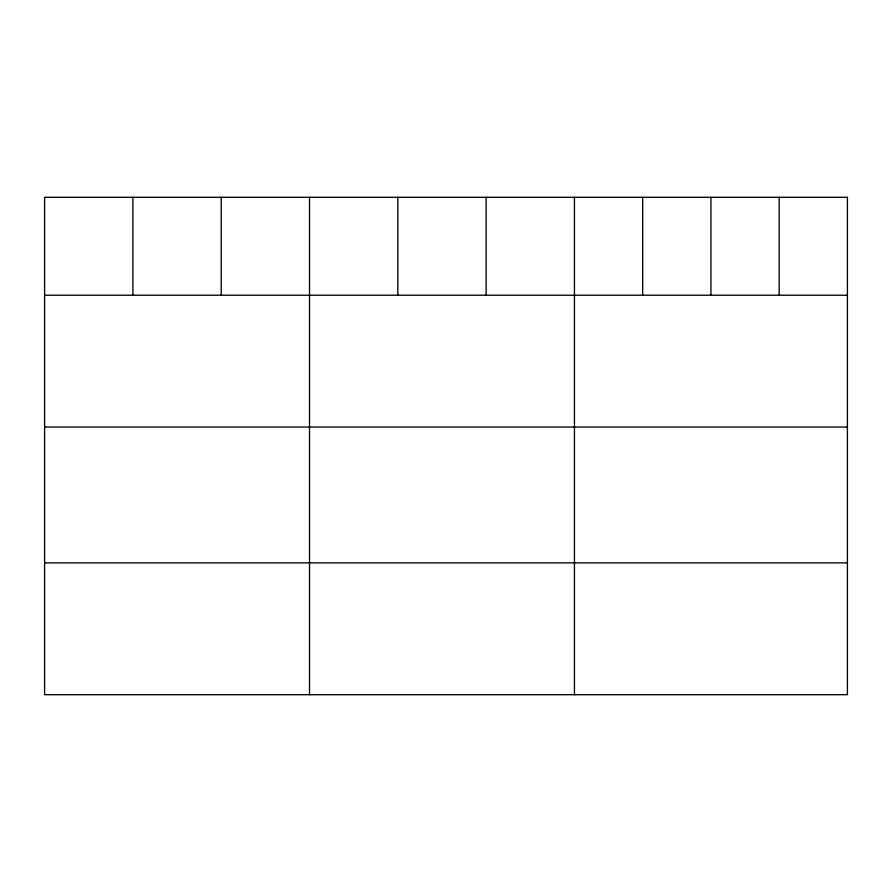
<?xml version="1.0" encoding="UTF-8"?>
<svg xmlns="http://www.w3.org/2000/svg" width="892" height="892" viewBox="0 0 892 892"><rect width="100%" height="100%" fill="white"/><g stroke="black" fill="none" stroke-linecap="round" stroke-linejoin="round"><path stroke-width="1.34" d="M44.6 295.219L847.4 295.219M44.6 427.045L847.4 427.045M44.6 562.874L847.4 562.874M779.162 197.299L779.162 295.219M710.924 197.299L710.924 295.219M642.686 197.299L642.686 295.219M574.448 197.299L574.448 694.701M486.14 197.299L486.14 295.219M397.832 197.299L397.832 295.219M309.524 197.299L309.524 694.701M221.216 197.299L221.216 295.219M132.908 197.299L132.908 295.219M847.4 197.299L44.6 197.299L44.6 694.701L847.4 694.701L847.4 197.299"/></g></svg>
